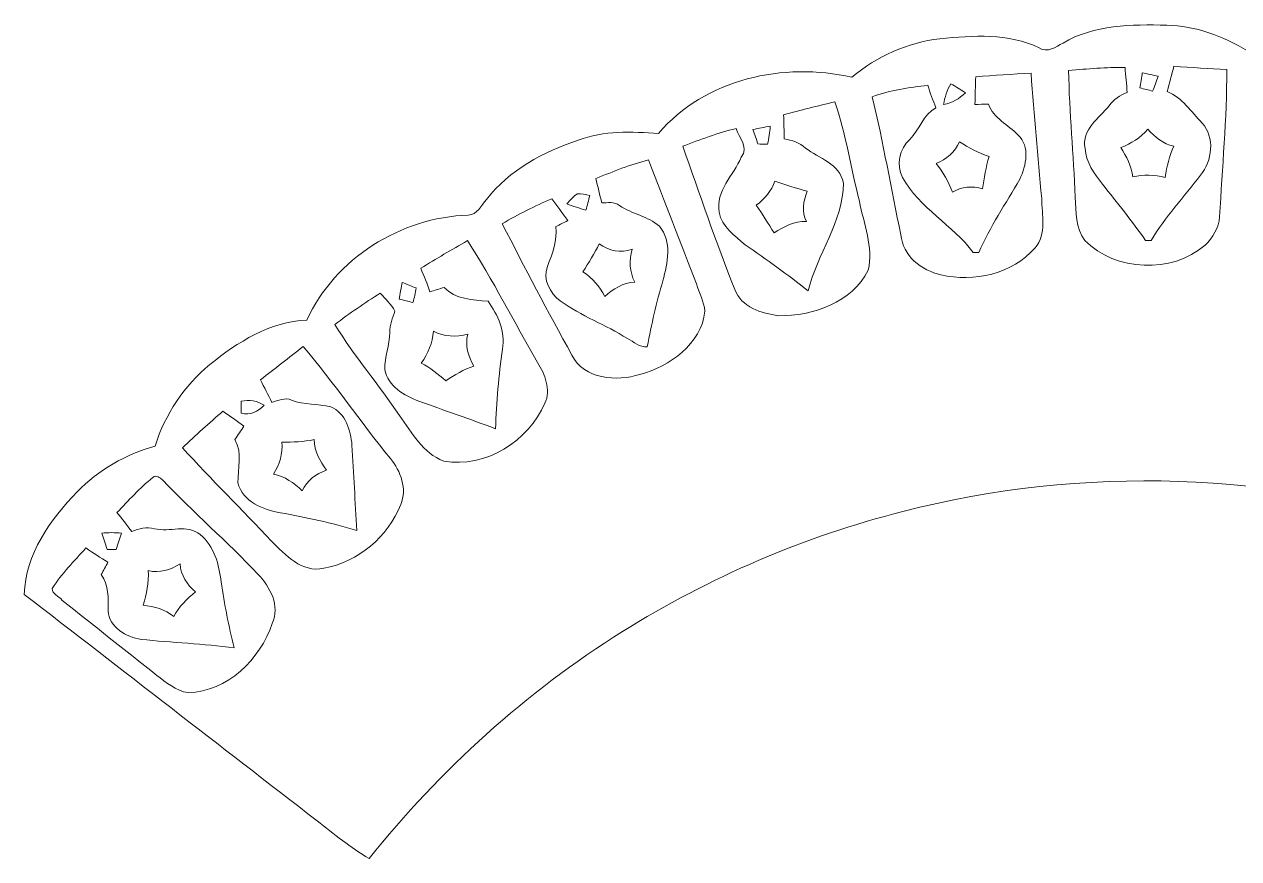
# Model space of a CAD drawing. Header units: centimetres. Extents: x -16.3 to 16.4, y -6.1 to 6.1.
# Drawn here: x -16.32 to 1.32, y -6.06 to 6.07 of the extents above; entities that cross this region are included whole.
import ezdxf

# ---------------------------------------------------------------- set-up
doc = ezdxf.new("R2010")
doc.units = ezdxf.units.CM
doc.header["$MEASUREMENT"] = 0
doc.layers.add('Layer 1', color=7, linetype='Continuous')

msp = doc.modelspace()

# ---------------------------------------------------------------- linework, layer by layer
at = {"layer": 'Layer 1', "color": 251, "lineweight": 9}
for points, knots in [([(-1.23184, 5.79533), (-0.78346, 6.06556), (-0.23206, 6.06944), (0.27453, 6.05533), (0.27453, 6.05533), (0.69327, 6.04969), (1.09509, 5.89693), (1.44963, 5.68244), (1.44963, 5.68244), (1.91212, 5.91986), (2.44693, 5.90434), (2.95211, 5.87577), (2.95211, 5.87577), (3.43753, 5.80874), (3.92401, 5.63905), (4.28596, 5.29686), (4.28596, 5.29686), (4.67402, 5.35471), (5.06983, 5.42703), (5.46106, 5.35366), (5.46106, 5.35366), (5.87487, 5.27569), (6.28339, 5.13987), (6.63758, 4.90739), (6.63758, 4.90739), (6.81044, 4.79274), (6.93744, 4.62199), (7.10395, 4.49923), (7.10395, 4.49923), (7.32796, 4.45513), (7.56115, 4.51898), (7.78869, 4.49746), (7.78869, 4.49746), (8.15099, 4.46183), (8.49143, 4.31825), (8.81245, 4.15421), (8.81245, 4.15421), (9.04211, 4.03109), (9.27953, 3.90268), (9.44604, 3.69595), (9.44604, 3.69595), (9.56246, 3.57918), (9.64183, 3.42184), (9.77765, 3.32448), (9.77765, 3.32448), (9.95439, 3.26839), (10.14631, 3.3079), (10.32622, 3.25886), (10.32622, 3.25886), (11.06847, 3.07083), (11.74368, 2.59987), (12.13597, 1.93594), (12.13597, 1.93594), (12.19348, 1.76626), (12.37339, 1.76485), (12.51768, 1.71828), (12.51768, 1.71828), (13.16009, 1.5687), (13.69772, 1.12879), (14.09248, 0.61514), (14.09248, 0.61514), (14.24876, 0.41265), (14.30485, 0.15547), (14.43891, -0.05796), (14.43891, -0.05796), (14.72607, -0.18566), (15.03792, -0.27915), (15.28099, -0.48799), (15.28099, -0.48799), (15.76288, -0.88275), (16.20526, -1.39992), (16.31674, -2.0314), (16.31674, -2.0314), (16.35519, -2.20778), (16.16999, -2.31538), (16.06274, -2.42474), (16.06274, -2.42474), (14.48441, -3.62913), (12.92902, -4.8642), (11.34434, -6.05976), (11.34434, -6.05976), (10.93406, -5.63079), (10.57281, -5.15595), (10.13608, -4.75237), (10.13608, -4.75237), (8.54258, -3.15746), (6.56491, -1.94355), (4.41402, -1.26234), (4.41402, -1.26234), (1.85074, -0.43825), (-0.94714, -0.33771), (-3.55664, -1.01222), (-3.55664, -1.01222), (-4.99421, -1.37523), (-6.37216, -1.97213), (-7.62946, -2.75706), (-7.62946, -2.75706), (-9.03599, -3.63336), (-10.27635, -4.76683), (-11.31352, -6.05694), (-11.31352, -6.05694), (-11.57846, -5.89325), (-11.82611, -5.70381), (-12.06811, -5.50837), (-12.06811, -5.50837), (-13.48698, -4.413), (-14.90268, -3.31339), (-16.32191, -2.21837), (-16.32191, -2.21837), (-16.30497, -1.63346), (-15.94655, -1.1304), (-15.5525, -0.72576), (-15.5525, -0.72576), (-15.24558, -0.40403), (-14.84659, -0.1839), (-14.42114, -0.06148), (-14.42114, -0.06148), (-14.27826, 0.40065), (-13.9971, 0.81411), (-13.62633, 1.12314), (-13.62633, 1.12314), (-13.22099, 1.45087), (-12.75356, 1.7465), (-12.21663, 1.76943), (-12.21663, 1.76943), (-11.81023, 2.66725), (-10.84785, 3.26274), (-9.87242, 3.29661), (-9.87242, 3.29661), (-9.73837, 3.29414), (-9.68686, 3.44301), (-9.60502, 3.52203), (-9.60502, 3.52203), (-9.27976, 3.95383), (-8.77669, 4.21454), (-8.27434, 4.38493), (-8.27434, 4.38493), (-7.90286, 4.52569), (-7.49787, 4.50946), (-7.10806, 4.48194), (-7.10806, 4.48194), (-6.43742, 5.27851), (-5.28596, 5.52616), (-4.29889, 5.29933), (-4.29889, 5.29933), (-3.94046, 5.60766), (-3.48856, 5.80204), (-3.01936, 5.85919), (-3.01936, 5.85919), (-2.53923, 5.90364), (-2.02453, 5.94667), (-1.57862, 5.72478), (-1.57862, 5.72478), (-1.45902, 5.64822), (-1.33732, 5.73959), (-1.23184, 5.79533), (-1.23184, 5.79533), (-1.23184, 5.79533), (-1.23184, 5.79533), (-1.23184, 5.79533)], [0, 0, 0, 0, 0.02439024, 0.02439024, 0.02439024, 0.02439024, 0.04878049, 0.04878049, 0.04878049, 0.04878049, 0.07317073, 0.07317073, 0.07317073, 0.07317073, 0.09756098, 0.09756098, 0.09756098, 0.09756098, 0.12195122, 0.12195122, 0.12195122, 0.12195122, 0.14634146, 0.14634146, 0.14634146, 0.14634146, 0.17073171, 0.17073171, 0.17073171, 0.17073171, 0.19512195, 0.19512195, 0.19512195, 0.19512195, 0.2195122, 0.2195122, 0.2195122, 0.2195122, 0.24390244, 0.24390244, 0.24390244, 0.24390244, 0.26829268, 0.26829268, 0.26829268, 0.26829268, 0.29268293, 0.29268293, 0.29268293, 0.29268293, 0.31707317, 0.31707317, 0.31707317, 0.31707317, 0.34146341, 0.34146341, 0.34146341, 0.34146341, 0.36585366, 0.36585366, 0.36585366, 0.36585366, 0.3902439, 0.3902439, 0.3902439, 0.3902439, 0.41463415, 0.41463415, 0.41463415, 0.41463415, 0.43902439, 0.43902439, 0.43902439, 0.43902439, 0.46341463, 0.46341463, 0.46341463, 0.46341463, 0.48780488, 0.48780488, 0.48780488, 0.48780488, 0.51219512, 0.51219512, 0.51219512, 0.51219512, 0.53658537, 0.53658537, 0.53658537, 0.53658537, 0.56097561, 0.56097561, 0.56097561, 0.56097561, 0.58536585, 0.58536585, 0.58536585, 0.58536585, 0.6097561, 0.6097561, 0.6097561, 0.6097561, 0.63414634, 0.63414634, 0.63414634, 0.63414634, 0.65853659, 0.65853659, 0.65853659, 0.65853659, 0.68292683, 0.68292683, 0.68292683, 0.68292683, 0.70731707, 0.70731707, 0.70731707, 0.70731707, 0.73170732, 0.73170732, 0.73170732, 0.73170732, 0.75609756, 0.75609756, 0.75609756, 0.75609756, 0.7804878, 0.7804878, 0.7804878, 0.7804878, 0.80487805, 0.80487805, 0.80487805, 0.80487805, 0.82926829, 0.82926829, 0.82926829, 0.82926829, 0.85365854, 0.85365854, 0.85365854, 0.85365854, 0.87804878, 0.87804878, 0.87804878, 0.87804878, 0.90243902, 0.90243902, 0.90243902, 0.90243902, 0.92682927, 0.92682927, 0.92682927, 0.92682927, 0.95121951, 0.95121951, 0.95121951, 0.95121951, 1, 1, 1, 1]), ([(-2.50078, 5.30532), (-2.50501, 5.17162), (-2.50819, 5.03792), (-2.51101, 4.90422), (-2.51101, 4.90422), (-2.44645, 4.90527), (-2.38119, 4.90669), (-2.31592, 4.90669), (-2.31592, 4.90669), (-2.23725, 4.70278), (-2.03052, 4.61035), (-1.88624, 4.46148), (-1.88624, 4.46148), (-1.70632, 4.29074), (-1.76594, 4.01733), (-1.86084, 3.81837), (-1.86084, 3.81837), (-2.06157, 3.46347), (-2.29405, 3.12516), (-2.45668, 2.7498), (-2.45668, 2.7498), (-2.47644, 2.7498), (-2.51595, 2.7498), (-2.53535, 2.7498), (-2.53535, 2.7498), (-2.83521, 3.15585), (-3.31675, 3.39644), (-3.56229, 3.84447), (-3.56229, 3.84447), (-3.65789, 4.02404), (-3.60532, 4.25863), (-3.45927, 4.39657), (-3.45927, 4.39657), (-3.31428, 4.53697), (-3.26384, 4.75499), (-3.08039, 4.85659), (-3.08039, 4.85659), (-3.12096, 4.96525), (-3.16118, 5.07355), (-3.19681, 5.18362), (-3.19681, 5.18362), (-3.4688, 5.14799), (-3.74502, 5.11447), (-4.00326, 5.0164), (-4.00326, 5.0164), (-3.84274, 4.35212), (-3.72986, 3.67761), (-3.58663, 3.01015), (-3.58663, 3.01015), (-3.56052, 2.70288), (-3.28924, 2.49122), (-3.00525, 2.42736), (-3.00525, 2.42736), (-2.53217, 2.31553), (-1.96138, 2.43759), (-1.63859, 2.82212), (-1.63859, 2.82212), (-1.46044, 3.01932), (-1.54299, 3.30119), (-1.54157, 3.53861), (-1.54157, 3.53861), (-1.59802, 4.14469), (-1.64917, 4.75146), (-1.69644, 5.35824), (-1.69644, 5.35824), (-1.96526, 5.34554), (-2.23337, 5.3272), (-2.50078, 5.30532), (-2.50078, 5.30532), (-2.50078, 5.30532), (-2.50078, 5.30532), (-2.50078, 5.30532)], [0, 0, 0, 0, 0.05263158, 0.05263158, 0.05263158, 0.05263158, 0.10526316, 0.10526316, 0.10526316, 0.10526316, 0.15789474, 0.15789474, 0.15789474, 0.15789474, 0.21052632, 0.21052632, 0.21052632, 0.21052632, 0.26315789, 0.26315789, 0.26315789, 0.26315789, 0.31578947, 0.31578947, 0.31578947, 0.31578947, 0.36842105, 0.36842105, 0.36842105, 0.36842105, 0.42105263, 0.42105263, 0.42105263, 0.42105263, 0.47368421, 0.47368421, 0.47368421, 0.47368421, 0.52631579, 0.52631579, 0.52631579, 0.52631579, 0.57894737, 0.57894737, 0.57894737, 0.57894737, 0.63157895, 0.63157895, 0.63157895, 0.63157895, 0.68421053, 0.68421053, 0.68421053, 0.68421053, 0.73684211, 0.73684211, 0.73684211, 0.73684211, 0.78947368, 0.78947368, 0.78947368, 0.78947368, 0.84210526, 0.84210526, 0.84210526, 0.84210526, 0.89473684, 0.89473684, 0.89473684, 0.89473684, 1, 1, 1, 1]), ([(-1.14999, 5.39952), (-1.14294, 4.78357), (-1.07414, 4.17079), (-1.05651, 3.55555), (-1.05651, 3.55555), (-1.0364, 3.34388), (-1.05157, 3.1054), (-0.91716, 2.9269), (-0.91716, 2.9269), (-0.4649, 2.47393), (0.34579, 2.44112), (0.83297, 2.85634), (0.83297, 2.85634), (0.9448, 2.96641), (1.03229, 3.11387), (1.04358, 3.27262), (1.04358, 3.27262), (1.08133, 3.98558), (1.14765, 4.69749), (1.14836, 5.41186), (1.14836, 5.41186), (0.89189, 5.42668), (0.63542, 5.43938), (0.37965, 5.45984), (0.37965, 5.45984), (0.34684, 5.33813), (0.31509, 5.21572), (0.28158, 5.09401), (0.28158, 5.09401), (0.49713, 4.99806), (0.63365, 4.8012), (0.78923, 4.63328), (0.78923, 4.63328), (0.97655, 4.42514), (0.93845, 4.08224), (0.76489, 3.87587), (0.76489, 3.87587), (0.52923, 3.55731), (0.24877, 3.27156), (0.04945, 2.92549), (0.04945, 2.92549), (0.02899, 2.92549), (-0.01193, 2.92513), (-0.03239, 2.92478), (-0.03239, 2.92478), (-0.22607, 3.21018), (-0.44655, 3.47582), (-0.65998, 3.7464), (-0.65998, 3.7464), (-0.77781, 3.89774), (-0.90269, 4.06602), (-0.91116, 4.26569), (-0.91116, 4.26569), (-0.96725, 4.53768), (-0.70726, 4.70243), (-0.56367, 4.8834), (-0.56367, 4.8834), (-0.49629, 4.97336), (-0.40669, 5.04392), (-0.29874, 5.07884), (-0.29874, 5.07884), (-0.30826, 5.19949), (-0.32308, 5.32155), (-0.33049, 5.4415), (-0.33049, 5.4415), (-0.60424, 5.44855), (-0.87765, 5.41821), (-1.14999, 5.39952), (-1.14999, 5.39952), (-1.14999, 5.39952), (-1.14999, 5.39952), (-1.14999, 5.39952)], [0, 0, 0, 0, 0.05263158, 0.05263158, 0.05263158, 0.05263158, 0.10526316, 0.10526316, 0.10526316, 0.10526316, 0.15789474, 0.15789474, 0.15789474, 0.15789474, 0.21052632, 0.21052632, 0.21052632, 0.21052632, 0.26315789, 0.26315789, 0.26315789, 0.26315789, 0.31578947, 0.31578947, 0.31578947, 0.31578947, 0.36842105, 0.36842105, 0.36842105, 0.36842105, 0.42105263, 0.42105263, 0.42105263, 0.42105263, 0.47368421, 0.47368421, 0.47368421, 0.47368421, 0.52631579, 0.52631579, 0.52631579, 0.52631579, 0.57894737, 0.57894737, 0.57894737, 0.57894737, 0.63157895, 0.63157895, 0.63157895, 0.63157895, 0.68421053, 0.68421053, 0.68421053, 0.68421053, 0.73684211, 0.73684211, 0.73684211, 0.73684211, 0.78947368, 0.78947368, 0.78947368, 0.78947368, 0.84210526, 0.84210526, 0.84210526, 0.84210526, 0.89473684, 0.89473684, 0.89473684, 0.89473684, 1, 1, 1, 1]), ([(-0.08072, 5.36389), (-0.08919, 5.30885), (-0.10577, 5.19949), (-0.11424, 5.14446), (-0.11424, 5.14446), (-0.05285, 5.12894), (0.00818, 5.11341), (0.07027, 5.09789), (0.07027, 5.09789), (0.09778, 5.1695), (0.12424, 5.24147), (0.14964, 5.31379), (0.14964, 5.31379), (0.07309, 5.33214), (-0.00382, 5.34872), (-0.08072, 5.36389), (-0.08072, 5.36389), (-0.08072, 5.36389), (-0.08072, 5.36389), (-0.08072, 5.36389)], [0, 0, 0, 0, 0.16666667, 0.16666667, 0.16666667, 0.16666667, 0.33333333, 0.33333333, 0.33333333, 0.33333333, 0.5, 0.5, 0.5, 0.5, 0.66666667, 0.66666667, 0.66666667, 0.66666667, 1, 1, 1, 1]), ([(-2.96715, 4.90245), (-2.84403, 4.92432), (-2.73714, 4.98818), (-2.65036, 5.07425), (-2.65036, 5.07425), (-2.71985, 5.1187), (-2.7897, 5.1621), (-2.85991, 5.20514), (-2.85991, 5.20514), (-2.916, 5.11271), (-2.95198, 5.01005), (-2.96715, 4.90245), (-2.96715, 4.90245), (-2.96715, 4.90245), (-2.96715, 4.90245), (-2.96715, 4.90245)], [0, 0, 0, 0, 0.2, 0.2, 0.2, 0.2, 0.4, 0.4, 0.4, 0.4, 0.6, 0.6, 0.6, 0.6, 1, 1, 1, 1]), ([(-5.2909, 4.75499), (-5.28666, 4.63893), (-5.28384, 4.52145), (-5.28278, 4.40468), (-5.28278, 4.40468), (-5.16954, 4.38599), (-5.05947, 4.35141), (-4.97375, 4.27063), (-4.97375, 4.27063), (-4.7769, 4.12034), (-4.47492, 4.03956), (-4.42201, 3.76157), (-4.42201, 3.76157), (-4.4273, 3.19748), (-4.80265, 2.73146), (-4.93389, 2.19629), (-4.93389, 2.19629), (-5.23269, 2.42807), (-5.53925, 2.64891), (-5.84829, 2.86587), (-5.84829, 2.86587), (-6.00245, 2.99181), (-6.19013, 3.12692), (-6.22541, 3.33788), (-6.22541, 3.33788), (-6.28749, 3.64939), (-6.01233, 3.87269), (-5.9072, 4.1401), (-5.9072, 4.1401), (-5.79361, 4.27451), (-5.93789, 4.42162), (-5.98093, 4.55356), (-5.98093, 4.55356), (-6.24728, 4.49217), (-6.50234, 4.39269), (-6.75704, 4.29532), (-6.75704, 4.29532), (-6.50516, 3.60211), (-6.27726, 2.89903), (-6.00033, 2.2157), (-6.00033, 2.2157), (-5.90685, 1.95711), (-5.61087, 1.86715), (-5.36463, 1.83293), (-5.36463, 1.83293), (-4.86721, 1.82658), (-4.29924, 2.02484), (-4.06182, 2.4951), (-4.06182, 2.4951), (-3.98527, 2.83376), (-4.12497, 3.16749), (-4.19023, 3.49663), (-4.19023, 3.49663), (-4.313, 3.97676), (-4.38426, 4.47171), (-4.54618, 4.94091), (-4.54618, 4.94091), (-4.7956, 4.88376), (-5.04395, 4.82061), (-5.2909, 4.75499), (-5.2909, 4.75499), (-5.2909, 4.75499), (-5.2909, 4.75499), (-5.2909, 4.75499)], [0, 0, 0, 0, 0.05882353, 0.05882353, 0.05882353, 0.05882353, 0.11764706, 0.11764706, 0.11764706, 0.11764706, 0.17647059, 0.17647059, 0.17647059, 0.17647059, 0.23529412, 0.23529412, 0.23529412, 0.23529412, 0.29411765, 0.29411765, 0.29411765, 0.29411765, 0.35294118, 0.35294118, 0.35294118, 0.35294118, 0.41176471, 0.41176471, 0.41176471, 0.41176471, 0.47058824, 0.47058824, 0.47058824, 0.47058824, 0.52941176, 0.52941176, 0.52941176, 0.52941176, 0.58823529, 0.58823529, 0.58823529, 0.58823529, 0.64705882, 0.64705882, 0.64705882, 0.64705882, 0.70588235, 0.70588235, 0.70588235, 0.70588235, 0.76470588, 0.76470588, 0.76470588, 0.76470588, 0.82352941, 0.82352941, 0.82352941, 0.82352941, 0.88235294, 0.88235294, 0.88235294, 0.88235294, 1, 1, 1, 1]), ([(-5.73716, 4.5405), (-5.71352, 4.46995), (-5.68883, 4.39939), (-5.66343, 4.32919), (-5.66343, 4.32919), (-5.62815, 4.32813), (-5.55795, 4.32672), (-5.52267, 4.32601), (-5.52267, 4.32601), (-5.50644, 4.4128), (-5.49304, 4.49993), (-5.48422, 4.58742), (-5.48422, 4.58742), (-5.56889, 4.57331), (-5.6532, 4.55744), (-5.73716, 4.5405), (-5.73716, 4.5405), (-5.73716, 4.5405), (-5.73716, 4.5405), (-5.73716, 4.5405)], [0, 0, 0, 0, 0.16666667, 0.16666667, 0.16666667, 0.16666667, 0.33333333, 0.33333333, 0.33333333, 0.33333333, 0.5, 0.5, 0.5, 0.5, 0.66666667, 0.66666667, 0.66666667, 0.66666667, 1, 1, 1, 1]), ([(-0.39258, 4.27662), (-0.3065, 4.14751), (-0.24159, 4.00569), (-0.21936, 3.84976), (-0.21936, 3.84976), (-0.06379, 3.88963), (0.09708, 3.88187), (0.25265, 3.84447), (0.25265, 3.84447), (0.27523, 4.0011), (0.3098, 4.15562), (0.37824, 4.29885), (0.37824, 4.29885), (0.22126, 4.32919), (0.10272, 4.42761), (0.00148, 4.54262), (0.00148, 4.54262), (-0.10683, 4.42303), (-0.24159, 4.33448), (-0.39258, 4.27662), (-0.39258, 4.27662), (-0.39258, 4.27662), (-0.39258, 4.27662), (-0.39258, 4.27662)], [0, 0, 0, 0, 0.14285714, 0.14285714, 0.14285714, 0.14285714, 0.28571429, 0.28571429, 0.28571429, 0.28571429, 0.42857143, 0.42857143, 0.42857143, 0.42857143, 0.57142857, 0.57142857, 0.57142857, 0.57142857, 0.71428571, 0.71428571, 0.71428571, 0.71428571, 1, 1, 1, 1]), ([(-2.73714, 4.36306), (-2.80276, 4.21383), (-2.92058, 4.10094), (-3.07581, 4.04767), (-3.07581, 4.04767), (-2.9735, 3.92173), (-2.89589, 3.78062), (-2.8398, 3.62822), (-2.8398, 3.62822), (-2.70504, 3.70795), (-2.54946, 3.72417), (-2.40059, 3.6769), (-2.40059, 3.6769), (-2.37554, 3.83459), (-2.35296, 3.99299), (-2.30604, 4.1461), (-2.30604, 4.1461), (-2.45809, 4.20219), (-2.60414, 4.27027), (-2.73714, 4.36306), (-2.73714, 4.36306), (-2.73714, 4.36306), (-2.73714, 4.36306), (-2.73714, 4.36306)], [0, 0, 0, 0, 0.14285714, 0.14285714, 0.14285714, 0.14285714, 0.28571429, 0.28571429, 0.28571429, 0.28571429, 0.42857143, 0.42857143, 0.42857143, 0.42857143, 0.57142857, 0.57142857, 0.57142857, 0.57142857, 0.71428571, 0.71428571, 0.71428571, 0.71428571, 1, 1, 1, 1]), ([(-8.01928, 3.82719), (-7.99035, 3.70901), (-7.95966, 3.59188), (-7.93356, 3.473), (-7.93356, 3.473), (-7.84642, 3.4737), (-7.7487, 3.49452), (-7.67391, 3.43525), (-7.67391, 3.43525), (-7.49435, 3.31037), (-7.26151, 3.28073), (-7.09606, 3.13362), (-7.09606, 3.13362), (-6.90803, 2.91173), (-6.97612, 2.59846), (-7.0442, 2.34199), (-7.0442, 2.34199), (-7.14227, 2.02802), (-7.20683, 1.70523), (-7.2721, 1.38314), (-7.2721, 1.38314), (-7.38216, 1.36586), (-7.4693, 1.4611), (-7.56102, 1.50026), (-7.56102, 1.50026), (-7.87499, 1.70311), (-8.23236, 1.82905), (-8.53539, 2.04848), (-8.53539, 2.04848), (-8.68039, 2.16384), (-8.80421, 2.35822), (-8.7206, 2.54978), (-8.7206, 2.54978), (-8.65216, 2.7364), (-8.57596, 2.92654), (-8.59819, 3.12974), (-8.59819, 3.12974), (-8.54139, 3.15832), (-8.48459, 3.18654), (-8.42744, 3.21512), (-8.42744, 3.21512), (-8.50364, 3.32236), (-8.58267, 3.42819), (-8.65957, 3.53438), (-8.65957, 3.53438), (-8.90475, 3.42467), (-9.14711, 3.30719), (-9.37783, 3.16961), (-9.37783, 3.16961), (-9.04869, 2.52932), (-8.71707, 1.89008), (-8.36677, 1.26179), (-8.36677, 1.26179), (-8.19144, 0.90689), (-7.71483, 0.87267), (-7.38005, 0.98027), (-7.38005, 0.98027), (-6.94472, 1.09598), (-6.48646, 1.41983), (-6.43319, 1.89926), (-6.43319, 1.89926), (-6.44695, 2.03719), (-6.5168, 2.16384), (-6.55525, 2.29472), (-6.55525, 2.29472), (-6.79056, 2.89444), (-7.0181, 3.49699), (-7.25375, 4.09671), (-7.25375, 4.09671), (-7.51869, 4.03603), (-7.7674, 3.92632), (-8.01928, 3.82719), (-8.01928, 3.82719), (-8.01928, 3.82719), (-8.01928, 3.82719), (-8.01928, 3.82719)], [0, 0, 0, 0, 0.05, 0.05, 0.05, 0.05, 0.1, 0.1, 0.1, 0.1, 0.15, 0.15, 0.15, 0.15, 0.2, 0.2, 0.2, 0.2, 0.25, 0.25, 0.25, 0.25, 0.3, 0.3, 0.3, 0.3, 0.35, 0.35, 0.35, 0.35, 0.4, 0.4, 0.4, 0.4, 0.45, 0.45, 0.45, 0.45, 0.5, 0.5, 0.5, 0.5, 0.55, 0.55, 0.55, 0.55, 0.6, 0.6, 0.6, 0.6, 0.65, 0.65, 0.65, 0.65, 0.7, 0.7, 0.7, 0.7, 0.75, 0.75, 0.75, 0.75, 0.8, 0.8, 0.8, 0.8, 0.85, 0.85, 0.85, 0.85, 0.9, 0.9, 0.9, 0.9, 1, 1, 1, 1]), ([(-5.41613, 3.7905), (-5.47081, 3.64868), (-5.5643, 3.52838), (-5.68883, 3.44125), (-5.68883, 3.44125), (-5.59958, 3.3086), (-5.51174, 3.17455), (-5.42919, 3.03661), (-5.42919, 3.03661), (-5.28913, 3.1308), (-5.13426, 3.20877), (-4.95964, 3.20171), (-4.95964, 3.20171), (-5.03161, 3.34494), (-5.00374, 3.49875), (-4.94835, 3.64198), (-4.94835, 3.64198), (-5.10639, 3.68572), (-5.26267, 3.7337), (-5.41613, 3.7905), (-5.41613, 3.7905), (-5.41613, 3.7905), (-5.41613, 3.7905), (-5.41613, 3.7905)], [0, 0, 0, 0, 0.14285714, 0.14285714, 0.14285714, 0.14285714, 0.28571429, 0.28571429, 0.28571429, 0.28571429, 0.42857143, 0.42857143, 0.42857143, 0.42857143, 0.57142857, 0.57142857, 0.57142857, 0.57142857, 0.71428571, 0.71428571, 0.71428571, 0.71428571, 1, 1, 1, 1]), ([(-8.28669, 3.6067), (-8.34807, 3.56931), (-8.39181, 3.51074), (-8.43944, 3.45853), (-8.43944, 3.45853), (-8.34736, 3.42467), (-8.25635, 3.39574), (-8.16216, 3.36505), (-8.16216, 3.36505), (-8.14346, 3.43666), (-8.12511, 3.50827), (-8.10677, 3.57989), (-8.10677, 3.57989), (-8.16639, 3.59153), (-8.22601, 3.60705), (-8.28669, 3.6067), (-8.28669, 3.6067), (-8.28669, 3.6067), (-8.28669, 3.6067), (-8.28669, 3.6067)], [0, 0, 0, 0, 0.16666667, 0.16666667, 0.16666667, 0.16666667, 0.33333333, 0.33333333, 0.33333333, 0.33333333, 0.5, 0.5, 0.5, 0.5, 0.66666667, 0.66666667, 0.66666667, 0.66666667, 1, 1, 1, 1]), ([(-10.56175, 2.52297), (-10.51554, 2.40972), (-10.46862, 2.29684), (-10.42946, 2.18077), (-10.42946, 2.18077), (-10.36031, 2.20194), (-10.29117, 2.22346), (-10.22167, 2.24392), (-10.22167, 2.24392), (-10.05904, 2.06506), (-9.80539, 2.06894), (-9.5842, 2.04319), (-9.5842, 2.04319), (-9.44556, 1.84175), (-9.32421, 1.60222), (-9.37677, 1.34927), (-9.37677, 1.34927), (-9.42439, 0.96404), (-9.46849, 0.57846), (-9.47449, 0.18969), (-9.47449, 0.18969), (-9.84455, 0.32939), (-10.2192, 0.4578), (-10.59138, 0.59116), (-10.59138, 0.59116), (-10.79987, 0.67229), (-11.04294, 0.80706), (-11.0828, 1.05047), (-11.0828, 1.05047), (-11.09021, 1.23286), (-11.01436, 1.40819), (-11.01295, 1.59057), (-11.01295, 1.59057), (-11.01683, 1.69994), (-10.96886, 1.79907), (-10.93887, 1.90137), (-10.93887, 1.90137), (-10.98967, 2.00156), (-11.07822, 2.0767), (-11.15089, 2.16066), (-11.15089, 2.16066), (-11.37631, 2.01779), (-11.5968, 1.86715), (-11.80952, 1.70593), (-11.80952, 1.70593), (-11.52766, 1.24344), (-11.17347, 0.82999), (-10.86972, 0.38231), (-10.86972, 0.38231), (-10.68663, 0.13572), (-10.53494, -0.16767), (-10.22696, -0.2788), (-10.22696, -0.2788), (-9.61948, -0.39063), (-8.99753, 0.01119), (-8.75835, 0.56046), (-8.75835, 0.56046), (-8.6698, 0.75731), (-8.75729, 0.98274), (-8.86454, 1.15348), (-8.86454, 1.15348), (-9.20602, 1.74297), (-9.51294, 2.35257), (-9.88442, 2.92407), (-9.88442, 2.92407), (-10.11266, 2.79425), (-10.33809, 2.65984), (-10.56175, 2.52297), (-10.56175, 2.52297), (-10.56175, 2.52297), (-10.56175, 2.52297), (-10.56175, 2.52297)], [0, 0, 0, 0, 0.05263158, 0.05263158, 0.05263158, 0.05263158, 0.10526316, 0.10526316, 0.10526316, 0.10526316, 0.15789474, 0.15789474, 0.15789474, 0.15789474, 0.21052632, 0.21052632, 0.21052632, 0.21052632, 0.26315789, 0.26315789, 0.26315789, 0.26315789, 0.31578947, 0.31578947, 0.31578947, 0.31578947, 0.36842105, 0.36842105, 0.36842105, 0.36842105, 0.42105263, 0.42105263, 0.42105263, 0.42105263, 0.47368421, 0.47368421, 0.47368421, 0.47368421, 0.52631579, 0.52631579, 0.52631579, 0.52631579, 0.57894737, 0.57894737, 0.57894737, 0.57894737, 0.63157895, 0.63157895, 0.63157895, 0.63157895, 0.68421053, 0.68421053, 0.68421053, 0.68421053, 0.73684211, 0.73684211, 0.73684211, 0.73684211, 0.78947368, 0.78947368, 0.78947368, 0.78947368, 0.84210526, 0.84210526, 0.84210526, 0.84210526, 0.89473684, 0.89473684, 0.89473684, 0.89473684, 1, 1, 1, 1]), ([(-7.96883, 2.87751), (-8.04327, 2.73992), (-8.12088, 2.60375), (-8.20625, 2.47181), (-8.20625, 2.47181), (-8.06937, 2.38186), (-7.95966, 2.25909), (-7.88875, 2.11092), (-7.88875, 2.11092), (-7.76775, 2.22311), (-7.62593, 2.31271), (-7.45413, 2.32188), (-7.45413, 2.32188), (-7.52927, 2.47252), (-7.53844, 2.63938), (-7.49047, 2.7999), (-7.49047, 2.7999), (-7.65698, 2.73992), (-7.82843, 2.77344), (-7.96883, 2.87751), (-7.96883, 2.87751), (-7.96883, 2.87751), (-7.96883, 2.87751), (-7.96883, 2.87751)], [0, 0, 0, 0, 0.14285714, 0.14285714, 0.14285714, 0.14285714, 0.28571429, 0.28571429, 0.28571429, 0.28571429, 0.42857143, 0.42857143, 0.42857143, 0.42857143, 0.57142857, 0.57142857, 0.57142857, 0.57142857, 0.71428571, 0.71428571, 0.71428571, 0.71428571, 1, 1, 1, 1]), ([(-10.83374, 2.318), (-10.84432, 2.25732), (-10.86479, 2.13562), (-10.87502, 2.07459), (-10.87502, 2.07459), (-10.80869, 2.05801), (-10.74237, 2.04178), (-10.6757, 2.0252), (-10.6757, 2.0252), (-10.65735, 2.09505), (-10.6376, 2.1649), (-10.63089, 2.23686), (-10.63089, 2.23686), (-10.68169, 2.25697), (-10.78329, 2.29789), (-10.83374, 2.318), (-10.83374, 2.318), (-10.83374, 2.318), (-10.83374, 2.318), (-10.83374, 2.318)], [0, 0, 0, 0, 0.16666667, 0.16666667, 0.16666667, 0.16666667, 0.33333333, 0.33333333, 0.33333333, 0.33333333, 0.5, 0.5, 0.5, 0.5, 0.66666667, 0.66666667, 0.66666667, 0.66666667, 1, 1, 1, 1]), ([(-10.37795, 1.60821), (-10.39065, 1.43853), (-10.4538, 1.28084), (-10.55575, 1.14502), (-10.55575, 1.14502), (-10.42346, 1.07799), (-10.31198, 0.98133), (-10.19768, 0.8889), (-10.19768, 0.8889), (-10.06574, 0.96581), (-9.94192, 1.0607), (-9.79128, 1.09951), (-9.79128, 1.09951), (-9.87066, 1.24274), (-9.92111, 1.40149), (-9.88018, 1.56482), (-9.88018, 1.56482), (-10.04775, 1.52143), (-10.22202, 1.52778), (-10.37795, 1.60821), (-10.37795, 1.60821), (-10.37795, 1.60821), (-10.37795, 1.60821), (-10.37795, 1.60821)], [0, 0, 0, 0, 0.14285714, 0.14285714, 0.14285714, 0.14285714, 0.28571429, 0.28571429, 0.28571429, 0.28571429, 0.42857143, 0.42857143, 0.42857143, 0.42857143, 0.57142857, 0.57142857, 0.57142857, 0.57142857, 0.71428571, 0.71428571, 0.71428571, 0.71428571, 1, 1, 1, 1]), ([(-12.89185, 0.90125), (-12.83611, 0.79259), (-12.77861, 0.68429), (-12.72745, 0.57316), (-12.72745, 0.57316), (-12.63432, 0.59997), (-12.53554, 0.64936), (-12.43888, 0.60703), (-12.43888, 0.60703), (-12.2572, 0.53436), (-12.05717, 0.55376), (-11.86985, 0.5079), (-11.86985, 0.5079), (-11.65324, 0.42147), (-11.57951, 0.16288), (-11.56187, -0.04773), (-11.56187, -0.04773), (-11.53365, -0.46083), (-11.51813, -0.87499), (-11.48956, -1.28845), (-11.48956, -1.28845), (-11.85362, -1.17591), (-12.22757, -1.10147), (-12.60151, -1.03021), (-12.60151, -1.03021), (-12.85163, -0.98929), (-13.14973, -0.87005), (-13.21958, -0.59735), (-13.21958, -0.59735), (-13.22064, -0.3871), (-13.14726, -0.16308), (-13.26191, 0.03235), (-13.26191, 0.03235), (-13.21781, 0.09762), (-13.17407, 0.16288), (-13.13068, 0.22815), (-13.13068, 0.22815), (-13.23298, 0.30047), (-13.33423, 0.37279), (-13.43548, 0.44652), (-13.43548, 0.44652), (-13.63374, 0.27083), (-13.83376, 0.09691), (-14.02462, -0.08653), (-14.02462, -0.08653), (-13.60375, -0.54867), (-13.15749, -0.98682), (-12.73098, -1.44367), (-12.73098, -1.44367), (-12.52672, -1.64369), (-12.29107, -1.90722), (-11.97074, -1.83807), (-11.97074, -1.83807), (-11.47262, -1.74706), (-11.03306, -1.3837), (-10.85385, -0.91027), (-10.85385, -0.91027), (-10.75578, -0.68343), (-10.85491, -0.42555), (-11.00131, -0.24387), (-11.00131, -0.24387), (-11.43629, 0.28988), (-11.82575, 0.85927), (-12.2699, 1.38596), (-12.2699, 1.38596), (-12.47451, 1.22122), (-12.68441, 1.06317), (-12.89185, 0.90125), (-12.89185, 0.90125), (-12.89185, 0.90125), (-12.89185, 0.90125), (-12.89185, 0.90125)], [0, 0, 0, 0, 0.05263158, 0.05263158, 0.05263158, 0.05263158, 0.10526316, 0.10526316, 0.10526316, 0.10526316, 0.15789474, 0.15789474, 0.15789474, 0.15789474, 0.21052632, 0.21052632, 0.21052632, 0.21052632, 0.26315789, 0.26315789, 0.26315789, 0.26315789, 0.31578947, 0.31578947, 0.31578947, 0.31578947, 0.36842105, 0.36842105, 0.36842105, 0.36842105, 0.42105263, 0.42105263, 0.42105263, 0.42105263, 0.47368421, 0.47368421, 0.47368421, 0.47368421, 0.52631579, 0.52631579, 0.52631579, 0.52631579, 0.57894737, 0.57894737, 0.57894737, 0.57894737, 0.63157895, 0.63157895, 0.63157895, 0.63157895, 0.68421053, 0.68421053, 0.68421053, 0.68421053, 0.73684211, 0.73684211, 0.73684211, 0.73684211, 0.78947368, 0.78947368, 0.78947368, 0.78947368, 0.84210526, 0.84210526, 0.84210526, 0.84210526, 0.89473684, 0.89473684, 0.89473684, 0.89473684, 1, 1, 1, 1]), ([(-13.17125, 0.58974), (-13.17125, 0.546), (-13.17125, 0.45886), (-13.17089, 0.41512), (-13.17089, 0.41512), (-13.04107, 0.37843), (-12.92466, 0.4377), (-12.83611, 0.53118), (-12.83611, 0.53118), (-12.93559, 0.60033), (-13.05448, 0.61761), (-13.17125, 0.58974), (-13.17125, 0.58974), (-13.17125, 0.58974), (-13.17125, 0.58974), (-13.17125, 0.58974)], [0, 0, 0, 0, 0.2, 0.2, 0.2, 0.2, 0.4, 0.4, 0.4, 0.4, 0.6, 0.6, 0.6, 0.6, 1, 1, 1, 1]), ([(-12.57823, -0.00292), (-12.568, -0.17014), (-12.61033, -0.33206), (-12.70382, -0.47141), (-12.70382, -0.47141), (-12.53766, -0.5014), (-12.40325, -0.59771), (-12.28542, -0.71095), (-12.28542, -0.71095), (-12.21698, -0.56066), (-12.08434, -0.46541), (-11.93088, -0.41426), (-11.93088, -0.41426), (-12.02472, -0.28091), (-12.10939, -0.13698), (-12.11221, 0.03235), (-12.11221, 0.03235), (-12.26531, -0.0001), (-12.4223, -0.00716), (-12.57823, -0.00292), (-12.57823, -0.00292), (-12.57823, -0.00292), (-12.57823, -0.00292), (-12.57823, -0.00292)], [0, 0, 0, 0, 0.14285714, 0.14285714, 0.14285714, 0.14285714, 0.28571429, 0.28571429, 0.28571429, 0.28571429, 0.42857143, 0.42857143, 0.42857143, 0.42857143, 0.57142857, 0.57142857, 0.57142857, 0.57142857, 0.71428571, 0.71428571, 0.71428571, 0.71428571, 1, 1, 1, 1]), ([(-14.45465, -0.51692), (-14.6448, -0.66967), (-14.80602, -0.85453), (-14.97606, -1.0288), (-14.97606, -1.0288), (-14.90339, -1.11911), (-14.83036, -1.20942), (-14.76086, -1.30256), (-14.76086, -1.30256), (-14.65679, -1.25916), (-14.54426, -1.232), (-14.43243, -1.26375), (-14.43243, -1.26375), (-14.21335, -1.3149), (-13.95406, -1.19355), (-13.76462, -1.34701), (-13.76462, -1.34701), (-13.56001, -1.51387), (-13.49333, -1.78727), (-13.46123, -2.03739), (-13.46123, -2.03739), (-13.41572, -2.35913), (-13.35222, -2.67804), (-13.27179, -2.99307), (-13.27179, -2.99307), (-13.72087, -2.93592), (-14.17349, -2.91651), (-14.62399, -2.87242), (-14.62399, -2.87242), (-14.84024, -2.8389), (-15.08965, -2.69673), (-15.10412, -2.45473), (-15.10412, -2.45473), (-15.09953, -2.27446), (-15.09318, -2.08361), (-15.20395, -1.9298), (-15.20395, -1.9298), (-15.1715, -1.86982), (-15.13869, -1.8102), (-15.10588, -1.75058), (-15.10588, -1.75058), (-15.21559, -1.68603), (-15.32143, -1.61476), (-15.42691, -1.54315), (-15.42691, -1.54315), (-15.59765, -1.73118), (-15.77616, -1.91568), (-15.9148, -2.12947), (-15.9148, -2.12947), (-15.92186, -2.21484), (-15.8132, -2.242), (-15.77545, -2.29951), (-15.77545, -2.29951), (-15.31896, -2.66745), (-14.85541, -3.02729), (-14.39786, -3.39418), (-14.39786, -3.39418), (-14.25851, -3.4926), (-14.11987, -3.6256), (-13.94277, -3.64324), (-13.94277, -3.64324), (-13.36951, -3.63724), (-12.89502, -3.1564), (-12.72004, -2.64064), (-12.72004, -2.64064), (-12.60081, -2.38065), (-12.7525, -2.11077), (-12.92748, -1.92274), (-12.92748, -1.92274), (-13.37374, -1.45108), (-13.86657, -1.02633), (-14.31213, -0.55396), (-14.31213, -0.55396), (-14.34635, -0.51763), (-14.40879, -0.47847), (-14.45465, -0.51692), (-14.45465, -0.51692), (-14.45465, -0.51692), (-14.45465, -0.51692), (-14.45465, -0.51692)], [0, 0, 0, 0, 0.04761905, 0.04761905, 0.04761905, 0.04761905, 0.0952381, 0.0952381, 0.0952381, 0.0952381, 0.14285714, 0.14285714, 0.14285714, 0.14285714, 0.19047619, 0.19047619, 0.19047619, 0.19047619, 0.23809524, 0.23809524, 0.23809524, 0.23809524, 0.28571429, 0.28571429, 0.28571429, 0.28571429, 0.33333333, 0.33333333, 0.33333333, 0.33333333, 0.38095238, 0.38095238, 0.38095238, 0.38095238, 0.42857143, 0.42857143, 0.42857143, 0.42857143, 0.47619048, 0.47619048, 0.47619048, 0.47619048, 0.52380952, 0.52380952, 0.52380952, 0.52380952, 0.57142857, 0.57142857, 0.57142857, 0.57142857, 0.61904762, 0.61904762, 0.61904762, 0.61904762, 0.66666667, 0.66666667, 0.66666667, 0.66666667, 0.71428571, 0.71428571, 0.71428571, 0.71428571, 0.76190476, 0.76190476, 0.76190476, 0.76190476, 0.80952381, 0.80952381, 0.80952381, 0.80952381, 0.85714286, 0.85714286, 0.85714286, 0.85714286, 0.9047619, 0.9047619, 0.9047619, 0.9047619, 1, 1, 1, 1]), ([(-15.19619, -1.3269), (-15.17185, -1.40592), (-15.1461, -1.48494), (-15.11787, -1.56326), (-15.11787, -1.56326), (-15.08542, -1.56326), (-15.02051, -1.56326), (-14.98805, -1.56326), (-14.98805, -1.56326), (-14.95983, -1.48494), (-14.93408, -1.40592), (-14.90974, -1.3269), (-14.90974, -1.3269), (-15.00499, -1.31808), (-15.10094, -1.31808), (-15.19619, -1.3269), (-15.19619, -1.3269), (-15.19619, -1.3269), (-15.19619, -1.3269), (-15.19619, -1.3269)], [0, 0, 0, 0, 0.16666667, 0.16666667, 0.16666667, 0.16666667, 0.33333333, 0.33333333, 0.33333333, 0.33333333, 0.5, 0.5, 0.5, 0.5, 0.66666667, 0.66666667, 0.66666667, 0.66666667, 1, 1, 1, 1]), ([(-14.52097, -1.87088), (-14.50792, -2.04304), (-14.54567, -2.21061), (-14.59471, -2.37465), (-14.59471, -2.37465), (-14.43349, -2.3944), (-14.27474, -2.4325), (-14.14915, -2.54045), (-14.14915, -2.54045), (-14.07824, -2.39264), (-13.95688, -2.28222), (-13.83235, -2.18027), (-13.83235, -2.18027), (-13.95971, -2.07761), (-14.04931, -1.93967), (-14.05707, -1.77281), (-14.05707, -1.77281), (-14.19677, -1.861), (-14.35587, -1.91321), (-14.52097, -1.87088), (-14.52097, -1.87088), (-14.52097, -1.87088), (-14.52097, -1.87088), (-14.52097, -1.87088)], [0, 0, 0, 0, 0.14285714, 0.14285714, 0.14285714, 0.14285714, 0.28571429, 0.28571429, 0.28571429, 0.28571429, 0.42857143, 0.42857143, 0.42857143, 0.42857143, 0.57142857, 0.57142857, 0.57142857, 0.57142857, 0.71428571, 0.71428571, 0.71428571, 0.71428571, 1, 1, 1, 1])]:
    msp.add_open_spline(points, degree=3, knots=knots, dxfattribs=at)

doc.saveas('drawing.dxf')
